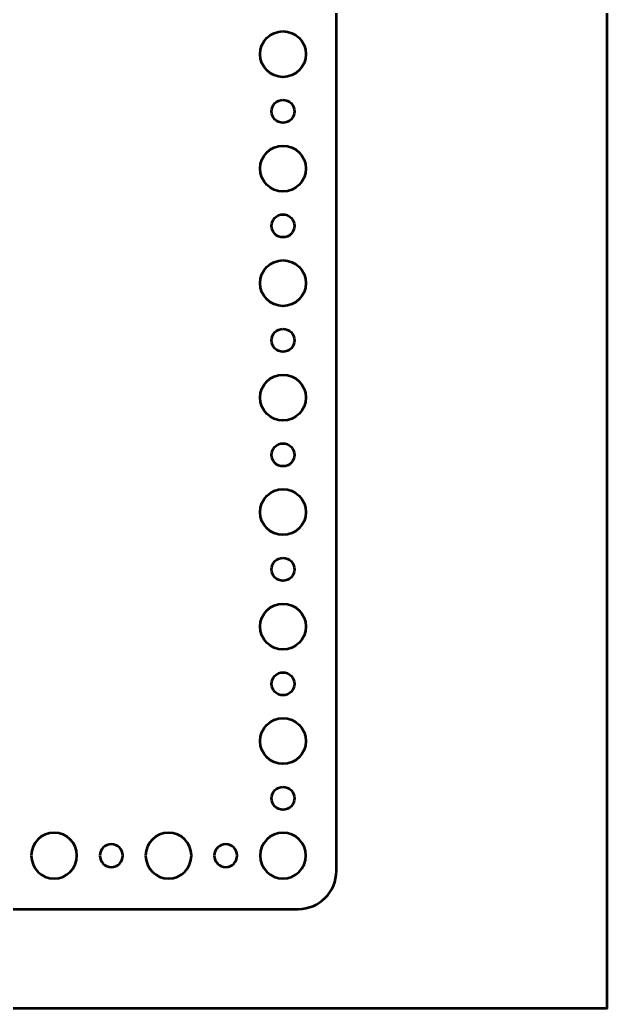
# Model space of a CAD drawing. Header units: centimetres. Extents: x -44 to 44, y -29.8 to 29.1.
# Drawn here: x -23.7 to -16, y 0.25 to 13.2 of the extents above; entities that cross this region are included whole.
import ezdxf

# ---------------------------------------------------------------- set-up
doc = ezdxf.new("R2010")
doc.units = ezdxf.units.CM
doc.header["$MEASUREMENT"] = 0
doc.layers.add('Layer 1', color=7, linetype='Continuous')

msp = doc.modelspace()

# ---------------------------------------------------------------- linework, layer by layer
at = {"layer": 'Layer 1', "color": 4, "lineweight": 53}
msp.add_lwpolyline([(-44, 0.25), (-16, 0.25), (-16, 23.75), (-44, 23.75), (-44, 0.25)], close=True, dxfattribs=at)
at = {"layer": 'Layer 1', "lineweight": 53}
for centre, major_axis in [((-20.24999, 12.74999), (0, 0.30001)), ((-20.25, 12), (0, 0.15)), ((-20.24999, 11.24999), (0, 0.30001)), ((-20.25, 10.5), (0, 0.15)), ((-20.24999, 9.74999), (0, 0.30001)), ((-20.25, 9), (0, 0.15)), ((-20.24999, 8.24999), (0, 0.30001)), ((-20.25, 7.5), (0, 0.15)), ((-20.24999, 6.74999), (0, 0.30001)), ((-20.25, 6), (0, 0.15)), ((-20.24999, 5.24999), (0, 0.30001)), ((-20.25, 4.5), (0, 0.15)), ((-20.24999, 3.74999), (0, 0.30001)), ((-20.25, 3), (0, 0.15))]:
    msp.add_ellipse(centre, major_axis=major_axis, ratio=1, dxfattribs=at)
for points, knots in [([(-40.45, 2.05), (-40.45, 2.05), (-40.45, 21.95), (-40.45, 21.95), (-40.45, 21.95), (-40.45, 22.22614), (-40.22614, 22.45), (-39.95, 22.45), (-39.95, 22.45), (-39.95, 22.45), (-20.05, 22.45), (-20.05, 22.45), (-20.05, 22.45), (-19.77386, 22.45), (-19.55, 22.22614), (-19.55, 21.95), (-19.55, 21.95), (-19.55, 21.95), (-19.55, 2.05), (-19.55, 2.05), (-19.55, 2.05), (-19.55, 1.77386), (-19.77386, 1.55), (-20.05, 1.55), (-20.05, 1.55), (-20.05, 1.55), (-39.95, 1.55), (-39.95, 1.55), (-39.95, 1.55), (-40.22614, 1.55), (-40.45, 1.77386), (-40.45, 2.05)], [0, 0, 0, 0, 0.11111111, 0.11111111, 0.11111111, 0.11111111, 0.22222222, 0.22222222, 0.22222222, 0.22222222, 0.33333333, 0.33333333, 0.33333333, 0.33333333, 0.44444444, 0.44444444, 0.44444444, 0.44444444, 0.55555556, 0.55555556, 0.55555556, 0.55555556, 0.66666667, 0.66666667, 0.66666667, 0.66666667, 0.77777778, 0.77777778, 0.77777778, 0.77777778, 1, 1, 1, 1]), ([(-23.55, 2.25), (-23.55, 2.41569), (-23.41569, 2.55), (-23.25, 2.55), (-23.25, 2.55), (-23.08431, 2.55), (-22.95, 2.41569), (-22.95, 2.25), (-22.95, 2.25), (-22.95, 2.08431), (-23.08431, 1.95), (-23.25, 1.95), (-23.25, 1.95), (-23.41569, 1.95), (-23.55, 2.08431), (-23.55, 2.25)], [0, 0, 0, 0, 0.2, 0.2, 0.2, 0.2, 0.4, 0.4, 0.4, 0.4, 0.6, 0.6, 0.6, 0.6, 1, 1, 1, 1]), ([(-22.05, 2.25), (-22.05, 2.41569), (-21.91569, 2.55), (-21.75, 2.55), (-21.75, 2.55), (-21.58431, 2.55), (-21.45, 2.41569), (-21.45, 2.25), (-21.45, 2.25), (-21.45, 2.08431), (-21.58431, 1.95), (-21.75, 1.95), (-21.75, 1.95), (-21.91569, 1.95), (-22.05, 2.08431), (-22.05, 2.25)], [0, 0, 0, 0, 0.2, 0.2, 0.2, 0.2, 0.4, 0.4, 0.4, 0.4, 0.6, 0.6, 0.6, 0.6, 1, 1, 1, 1]), ([(-20.55, 2.25), (-20.55, 2.41569), (-20.41569, 2.55), (-20.25, 2.55), (-20.25, 2.55), (-20.08431, 2.55), (-19.95, 2.41569), (-19.95, 2.25), (-19.95, 2.25), (-19.95, 2.08431), (-20.08431, 1.95), (-20.25, 1.95), (-20.25, 1.95), (-20.41569, 1.95), (-20.55, 2.08431), (-20.55, 2.25)], [0, 0, 0, 0, 0.2, 0.2, 0.2, 0.2, 0.4, 0.4, 0.4, 0.4, 0.6, 0.6, 0.6, 0.6, 1, 1, 1, 1]), ([(-22.65, 2.25), (-22.65, 2.33284), (-22.58284, 2.4), (-22.5, 2.4), (-22.5, 2.4), (-22.41716, 2.4), (-22.35, 2.33284), (-22.35, 2.25), (-22.35, 2.25), (-22.35, 2.16716), (-22.41716, 2.1), (-22.5, 2.1), (-22.5, 2.1), (-22.58284, 2.1), (-22.65, 2.16716), (-22.65, 2.25)], [0, 0, 0, 0, 0.2, 0.2, 0.2, 0.2, 0.4, 0.4, 0.4, 0.4, 0.6, 0.6, 0.6, 0.6, 1, 1, 1, 1]), ([(-21.15, 2.25), (-21.15, 2.33284), (-21.08284, 2.4), (-21, 2.4), (-21, 2.4), (-20.91716, 2.4), (-20.85, 2.33284), (-20.85, 2.25), (-20.85, 2.25), (-20.85, 2.16716), (-20.91716, 2.1), (-21, 2.1), (-21, 2.1), (-21.08284, 2.1), (-21.15, 2.16716), (-21.15, 2.25)], [0, 0, 0, 0, 0.2, 0.2, 0.2, 0.2, 0.4, 0.4, 0.4, 0.4, 0.6, 0.6, 0.6, 0.6, 1, 1, 1, 1])]:
    msp.add_open_spline(points, degree=3, knots=knots, dxfattribs=at)

doc.saveas('drawing.dxf')
